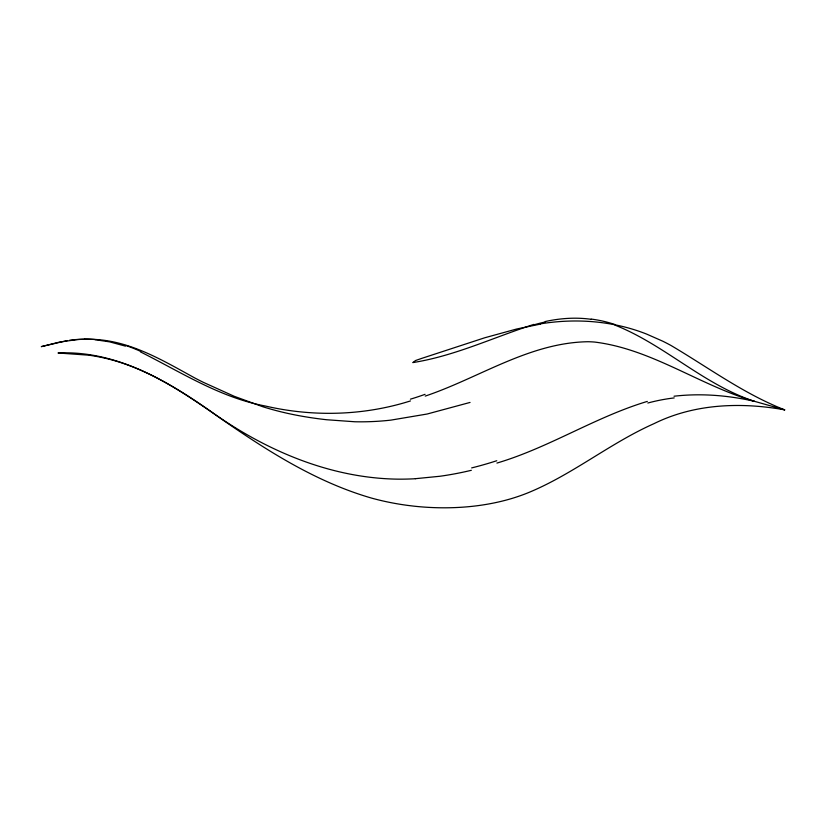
<?xml version="1.0" encoding="UTF-8"?>
<svg xmlns="http://www.w3.org/2000/svg" width="826" height="826" viewBox="0 0 826 826"><rect width="100%" height="100%" fill="white"/><g stroke="black" fill="none" stroke-linecap="round" stroke-linejoin="round"><path stroke-width="1.24" d="M425.245 396.088C479.276 377.885 529.321 342.645 587.967 341.727A113.038 105.873 -44 0 1 594.637 342.057C651.848 349.088 699.663 385.381 754.324 401.281L784.7 409.861C743.751 393.837 708.409 367.549 670.826 345.382A288.728 242.421 -29.9 0 0 662.834 341.231L646.552 334.055A206.552 173.429 -29.9 0 0 540.555 323.833M496.922 463.076C549.125 447.63 595.247 417.047 647.305 401.415M470.046 402.438L427.125 414.022L390.884 420.124A258.827 217.321 -29.9 0 1 354.87 421.766L326.673 419.742A425.297 357.09 -29.9 0 1 308.955 417.378L305.579 416.831A363.233 304.98 -29.9 0 1 292.125 414.332L288.728 413.609A334.303 280.685 -29.9 0 1 262.534 406.65L234.254 396.304L203.33 382.324A467.805 392.784 -29.9 0 1 194.771 377.957C162.546 360.291 129.372 340.136 91.49 339.3A122.878 103.167 -29.9 0 0 77.159 339.6L59.431 342.098L41.3 346.631L67.329 340.57M410.45 400.93C363.75 415.726 313.24 417.068 265.59 406.072C220.108 397.657 181.101 372.196 140.451 351.886M533.895 324.391C493.576 337.338 455.012 355.913 412.814 362.593L415.592 360.508L421.859 358.339L484.779 337.762L516.518 329.047L540.555 324.06M545.232 321.541C560.276 318.237 575.908 317.163 591.199 319.311M69.508 340.271L73.844 339.765M674.026 396.222C700.82 393.114 728.078 395.334 754.324 401.281C703.277 384.441 664.486 344.721 614.988 325.114M415.406 478.688L439.804 476.272A215.545 118.397 -24.2 0 0 471.326 470.304M84.624 339.238L80.328 339.331A112.79 93.132 -36.7 0 0 73.855 339.734M95.217 339.713L109.631 341.871L125.407 346.115M784.7 409.861C741.025 402.004 694.429 403.635 654.047 423.635C609.712 443.294 571.902 475.115 526.843 493.277A164.787 138.355 -29.9 0 1 508.61 499.42C487.949 505.202 466.463 507.732 445.028 507.804A280.468 235.482 -29.9 0 1 413.95 506.162L407.848 505.419A291.516 244.754 -29.9 0 1 371.783 498.161C317.814 482.621 269.668 452.369 223.856 420.671C187.698 395.375 150.435 369.17 106.874 358.629A208.637 175.184 -29.9 0 0 88.909 355.19L57.996 352.991C116.931 350.203 169.237 381.808 215.462 414.693C268.832 451.843 332.062 478.244 397.781 479.152A235.668 128.722 -24.1 0 0 415.375 478.729M425.07 394.332A243.794 166.738 -33.5 0 1 410.419 399.175M125.707 345.475A220.212 187.791 -45.4 0 1 140.719 351.411M84.655 339.083A125.077 103.931 -37.6 0 1 95.258 339.569M647.832 403.016A155.36 130.818 -7.4 0 1 674.212 397.915M496.767 460.732A208.741 111.283 -23.9 0 1 471.667 467.908M533.988 324.825A204.466 190.445 -60.1 0 1 545.294 321.944M591.23 319.084A134.731 127.617 -88.7 0 1 615.143 324.597"/></g></svg>
